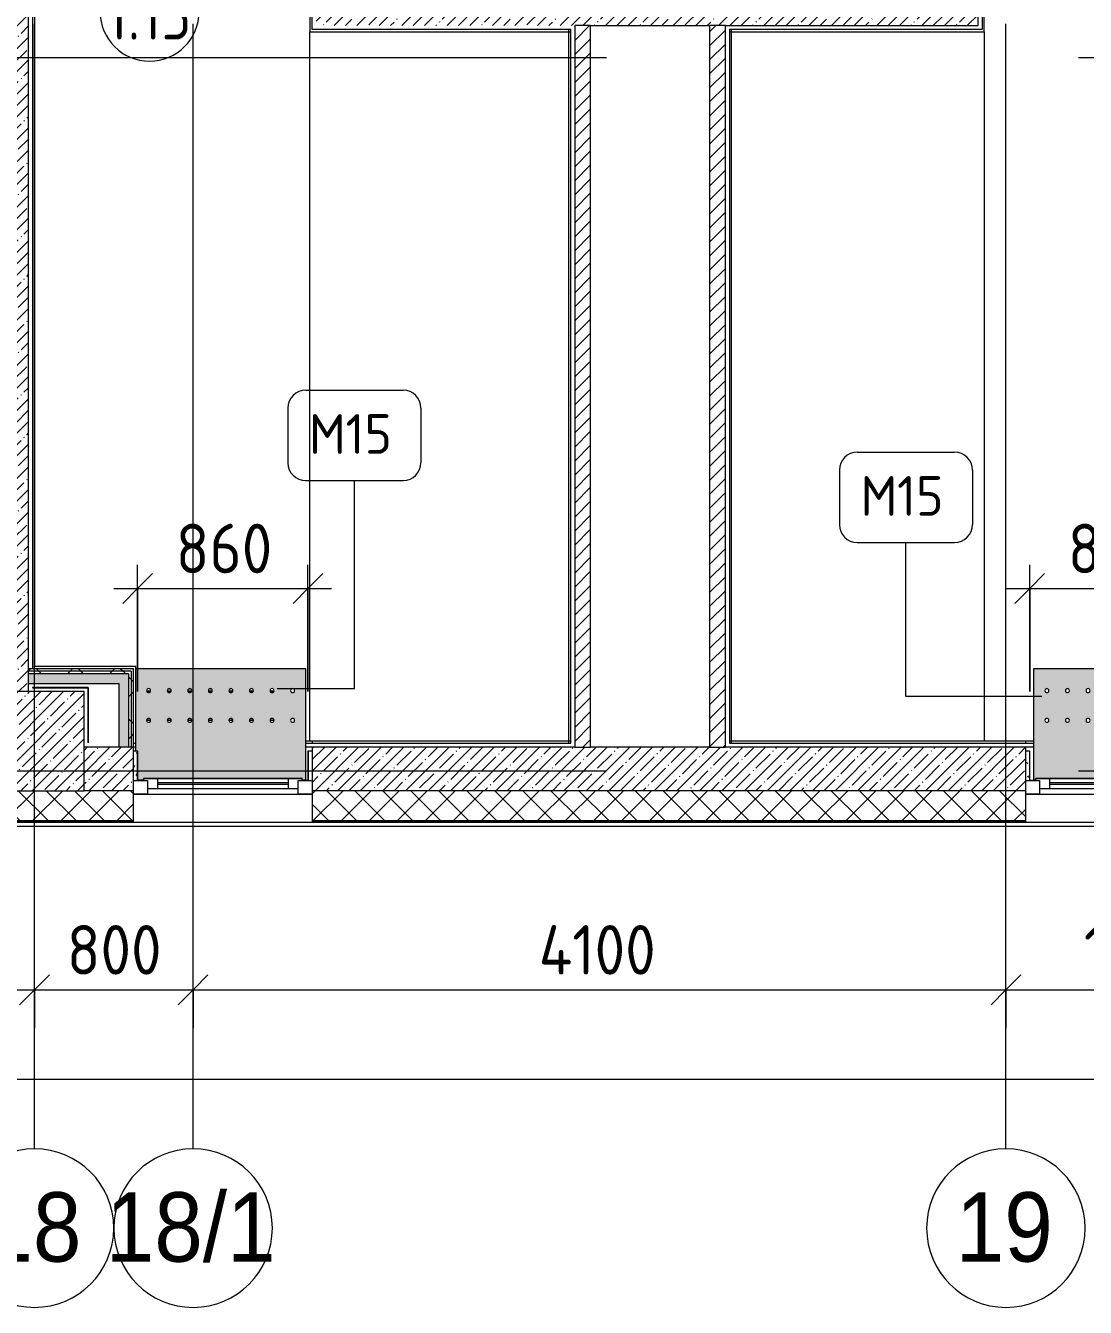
# Model space of a CAD drawing. Header units: millimetres. Extents: x -7229 to 200285, y -8553 to 29000.
# Drawn here: x 161771 to 167117, y -2706 to 3760 of the extents above; entities that cross this region are included whole.
import ezdxf

# ---------------------------------------------------------------- set-up
doc = ezdxf.new("R2010")
doc.units = ezdxf.units.MM
doc.linetypes.add('Осевая', pattern=[15875, 3175, -2381.25, 7937.5, -2381.25])
for name, color, linetype, lineweight in [('A-ANNO-DIMS', 7, 'Continuous', 9), ('A-ANNO-DIMS-100', 7, 'Continuous', 9), ('A-AREA-IDEN', 7, 'Continuous', 9), ('A-GLAZ-2', 7, 'Continuous', 9), ('A-WALL-2', 7, 'Continuous', 9), ('A-WALL-4', 7, 'Continuous', 13), ('I-WALL-7', 7, 'Continuous', 9), ('M-EQPM-2', 7, 'Continuous', 9), ('S-COLS-2', 7, 'Continuous', 9), ('Марки для знаков', 7, 'Continuous', 9), ('Оси', 7, 'Continuous', 9), ('Оси-1', 7, 'Continuous', 20), ('Оси-2', 7, 'Осевая', 9)]:
    doc.layers.add(name, color=color, linetype=linetype, lineweight=lineweight)
for name, color, linetype, lineweight, true_color in [('A-FLOR-3', 7, 'Continuous', 9, 0xaaaaaa), ('I-WALL-1', 7, 'Continuous', 5, 0xe7e7e7), ('I-WALL-4', 7, 'Continuous', 9, 0xe7e7e7), ('I-WALL-9', 9, 'Continuous', 9, 0x808080), ('Знаки-3', 7, 'Continuous', 9, 0x383838), ('Знаки-4', 7, 'Continuous', 9, 0xddaaaa)]:
    doc.layers.add(name, color=color, linetype=linetype, lineweight=lineweight, true_color=true_color)
doc.styles.add('Arial_1', font='arial.ttf', dxfattribs={"width": 0.9, "height": 350})
doc.styles.add('GOST Common', font='GOST_Common.ttf', dxfattribs={"width": 0.9, "height": 250})
doc.styles.add('GOST Common_1', font='GOST_Common.ttf', dxfattribs={"height": 200})
doc.styles.add('ISOCPEUR_1', font='isocpeur.ttf', dxfattribs={"width": 0.9, "height": 250})
doc.dimstyles.new('ISO-2_5_0_9К_БОЛЬШОЙ', dxfattribs={"dimscale": 304.8, "dimtxt": 248.995294, "dimasz": 0.492126, "dimexe": 0.393701, "dimexo": 0.984252, "dimgap": 0, "dimtad": 1, "dimdec": 0, "dimrnd": 10, "dimzin": 0, "dimdsep": 46, "dimtxsty": 'ISOCPEUR_1', "dimblk1": 'OBLIQUE', "dimblk2": 'OBLIQUE', "dimsah": 1, "dimcen": 0.09, "dimdle": 0.393701, "dimazin": 0, "dimtfac": 1, "dimtdec": 4, "dimtix": 1, "dimtmove": 0, "dimatfit": 3, "dimfxl": 1, "dimtvp": 1, "dimtolj": 1, "dimtzin": 0, "dimarcsym": 2})
doc.dimstyles.new('ISO-2_5_0_9К_БОЛЬШОЙ_1', dxfattribs={"dimscale": 304.8, "dimtxt": 248.995294, "dimasz": 0.492126, "dimexe": 0.393701, "dimexo": 0.984252, "dimgap": 0, "dimtad": 1, "dimdec": 0, "dimrnd": 10, "dimzin": 0, "dimdsep": 46, "dimtxsty": 'ISOCPEUR_1', "dimblk1": 'OBLIQUE', "dimblk2": 'OBLIQUE', "dimsah": 1, "dimcen": 0.09, "dimdle": 0.393701, "dimazin": 0, "dimtfac": 1, "dimtdec": 4, "dimtix": 1, "dimtmove": 2, "dimatfit": 3, "dimfxl": 1, "dimtvp": 1, "dimtolj": 1, "dimtzin": 0, "dimarcsym": 2})
pattern_1 = [(45, (96155.96, 0), (-57.02463, 57.02463), []), (45, (96212.986, 0), (-57.02463, 57.02463), [100.806, -20.161, 3.353, -16.808])]
pattern_2 = [(45, (96155.96, 0), (-35.35534, 35.35534), [])]
pattern_3 = [(0, (96155.96, 0), (121.92, 30.48), [10.058, -81.382, 10.058, -81.382, -487.68]), (0, (96155.96, 0), (121.92, 30.48), [-182.88, 10.058, -172.822, 10.058, -81.382, -213.36]), (0, (96155.96, 0), (121.92, 30.48), [-457.2, 10.058, -50.902, 10.058, -142.342]), (120, (96201.68, 15.24), (-87.356454, 90.345817), [10.058, -81.382, 10.058, -81.382, -487.68]), (120, (96201.68, 15.24), (-87.356454, 90.345817), [-182.88, 10.058, -172.822, 10.058, -81.382, -213.36]), (120, (96201.68, 15.24), (-87.356454, 90.345817), [-457.2, 10.058, -50.902, 10.058, -142.342]), (240, (96216.92, 76.2), (-34.563546, -120.825817), [10.058, -81.382, 10.058, -81.382, -487.68]), (240, (96216.92, 76.2), (-34.563546, -120.825817), [-182.88, 10.058, -172.822, 10.058, -81.382, -213.36]), (240, (96216.92, 76.2), (-34.563546, -120.825817), [-457.2, 10.058, -50.902, 10.058, -142.342])]
pattern_4 = [(45, (96155.96, 0), (-106.06602, 106.06602), []), (135, (96155.96, 0), (-106.06602, -106.06602), [])]

# ---------------------------------------------------------------- blocks, each defined once
blk = doc.blocks.new('BSC_Колонна _Прямоугольная - 500х500-V142-План монтажа зашивок 1 этажа  в осях 12-23 лист 1')
at = {"layer": 'S-COLS-2'}
h = blk.add_hatch(dxfattribs=at)
h.set_pattern_fill('FP_128', color=256, style=0, pattern_type=2)
h.set_pattern_definition([(45, (-65660, -150), (-57.02463, 57.02463), []), (45, (-65602.975, -150), (-57.02463, 57.02463), [100.806, -20.161, 3.353, -16.808])])
h.paths.add_polyline_path([(250, -250), (250, 250), (-250, 250), (-250, -250)])
for p, q in [((250, 250), (-250, 250)), ((-250, 250), (-250, -250)), ((250, -250), (250, 250)), ((-250, -250), (250, -250))]:
    blk.add_line(p, q, dxfattribs=at)
blk = doc.blocks.new('120_Окно_СКБ_1Ст - 120_Окно_СКБ_1Ст 900х2500_h_-V159-План монтажа зашивок 1 этажа  в осях 12-23 лист 1')
at = {"layer": 'A-GLAZ-2'}
for p, q in [((-450, -127), (-450, -57)), ((-450, -57), (-380, -57)), ((450, -57), (-450, -57)), ((-380, -57), (-380, -127)), ((380, -127), (380, -57)), ((380, -57), (450, -57)), ((450, -57), (450, -127)), ((-380, -127), (-450, -127)), ((-430, -127), (-400, -127)), ((-380, -127), (-400, -127)), ((-400, -127), (-400, -137)), ((380, -87), (-380, -87)), ((-380, -87), (-380, -127)), ((-330, -137), (-330, -87)), ((-330, -107), (330, -107)), ((330, -117), (-330, -117)), ((330, -137), (330, -87)), ((380, -127), (380, -87)), ((450, -127), (380, -127)), ((400, -127), (380, -127)), ((400, -127), (430, -127)), ((400, -137), (400, -127)), ((-400, -137), (400, -137)), ((400, -137), (-400, -137))]:
    blk.add_line(p, q, dxfattribs=at)
blk = doc.blocks.new('radiator_prado_classic_z_tip_30_po exemplyaru - Classic Z Тип 30-500-V195-План монтажа зашивок 1 этажа  в осях 12-23 лист 1')
at = {"layer": 'M-EQPM-2'}
for p, q in [((7.7, 210), (26.5, 210)), ((17.5, 210), (7.7, 210)), ((17.5, 210), (17.5, 203.3)), ((17.5, 210), (17.5, 203.3)), ((26.5, 210), (17.5, 210)), ((17.5, 210), (21.2, 210)), ((23.1, 210), (17.5, 210)), ((17.5, 210), (26.5, 210)), ((26.5, 210), (18.5, 210)), ((21.2, 210), (23.1, 210)), ((23.1, 210), (26.5, 210)), ((25, 210), (23.1, 210)), ((26.5, 210), (25, 210)), ((111.4, 210), (130.2, 210)), ((130.2, 210), (111.4, 210)), ((122.4, 223), (119.2, 223)), ((119.2, 223), (122.4, 223)), ((215.2, 210), (234, 210)), ((234, 210), (215.2, 210)), ((226.2, 223), (223, 223)), ((223, 223), (226.2, 223)), ((318.9, 210), (337.7, 210)), ((337.7, 210), (318.9, 210)), ((329.9, 223), (326.7, 223)), ((326.7, 223), (329.9, 223)), ((422.7, 210), (441.5, 210)), ((441.5, 210), (422.7, 210)), ((432.5, 223), (430.5, 223)), ((430.5, 223), (432.5, 223)), ((526.4, 210), (545.2, 210)), ((545.2, 210), (526.4, 210)), ((630.2, 210), (649, 210)), ((649, 210), (630.2, 210)), ((27, 64), (7.2, 64)), ((7.2, 64), (27, 64)), ((130.7, 64), (110.9, 64)), ((110.9, 64), (130.7, 64)), ((234.5, 64), (214.7, 64)), ((214.7, 64), (234.5, 64)), ((338.2, 64), (318.4, 64)), ((318.4, 64), (338.2, 64)), ((442, 64), (422.2, 64)), ((422.2, 64), (442, 64)), ((545.7, 64), (525.9, 64)), ((525.9, 64), (545.7, 64)), ((649.5, 64), (629.7, 64)), ((629.7, 64), (649.5, 64))]:
    blk.add_line(p, q, dxfattribs=at)
blk = doc.blocks.new('Зашивка радиатора_ СУ - Зашивка радиатора  М15-33170478-План монтажа зашивок 1 этажа  в осях 12-23 лист 1')
at = {"layer": 'Знаки-4'}
h = blk.add_hatch(color=256, dxfattribs=at)
h.paths.add_polyline_path([(479, 380.1), (449, 380.1), (449, 373.6), (-351, 373.6), (-351, 380.1), (-370, 380.1), (-370, -179.9), (488, -178.8), (488, 195.6), (490, 195.6), (490, 235.6), (479, 235.6), (479, 373.6)])
h.paths.add_polyline_path([(-95.5, 90.4), (-90.5, 89), (-86.8, 85.4), (-85.6, 79.6), (-86.8, 75.4), (-90.5, 71.7), (-95.5, 70.4), (-100.5, 71.7), (-104.2, 75.4), (-105.5, 80.4), (-104.2, 85.4), (-100.5, 89), (-98.1, 90)])
h.paths.add_polyline_path([(319.5, 90.4), (324.5, 89), (328.2, 85.4), (329.4, 79.6), (328.2, 75.4), (324.5, 71.7), (319.5, 70.4), (314.5, 71.7), (310.8, 75.4), (309.5, 80.4), (310.8, 85.4), (314.5, 89), (316.9, 90)])
h.paths.add_polyline_path([(112, 90.4), (117, 89), (120.7, 85.4), (121.9, 79.6), (120.7, 75.4), (117, 71.7), (112, 70.4), (107, 71.7), (103.3, 75.4), (102, 80.4), (103.3, 85.4), (107, 89), (109.4, 90)])
h.paths.add_polyline_path([(8.2, 90.4), (13.2, 89), (16.9, 85.4), (18.1, 79.6), (16.9, 75.4), (13.2, 71.7), (8.2, 70.4), (3.2, 71.7), (-0.4, 75.4), (-1.8, 80.4), (-0.4, 85.4), (3.2, 89), (5.7, 90)])
h.paths.add_polyline_path([(215.7, 90.4), (220.7, 89), (224.4, 85.4), (225.6, 79.6), (224.4, 75.4), (220.7, 71.7), (215.7, 70.4), (210.7, 71.7), (207.1, 75.4), (205.7, 80.4), (207.1, 85.4), (210.7, 89), (213.2, 90)])
h.paths.add_polyline_path([(423.2, 90.4), (428.2, 89), (431.9, 85.4), (433.2, 80.4), (431.9, 75.4), (428.2, 71.7), (423.2, 70.4), (418.2, 71.7), (414.6, 75.4), (413.2, 80.4), (414.6, 85.4), (418.2, 89), (420.7, 90)])
h.paths.add_polyline_path([(-303, 90.4), (-298, 89), (-294.3, 85.4), (-293, 80.4), (-294.3, 75.4), (-298, 71.7), (-303, 70.4), (-308, 71.7), (-311.7, 75.4), (-313, 80.4), (-311.7, 85.4), (-308, 89), (-305.6, 90)])
h.paths.add_polyline_path([(-199.3, 90.4), (-194.3, 89), (-190.6, 85.4), (-189.4, 79.6), (-190.6, 75.4), (-194.3, 71.7), (-199.3, 70.4), (-204.3, 71.7), (-208, 75.5), (-209.3, 80.4), (-207.9, 85.4), (-204.3, 89), (-201.8, 90)])
h.paths.add_polyline_path([(319.5, -59.6), (324.5, -61), (328.2, -64.6), (329.5, -69.6), (328.2, -74.6), (324.5, -78.3), (319.5, -79.6), (314.5, -78.3), (310.8, -74.6), (309.5, -69.6), (310.8, -64.6), (314.5, -61), (316.9, -60)])
h.paths.add_polyline_path([(215.7, -59.6), (220.7, -61), (224.4, -64.6), (225.8, -69.6), (224.4, -74.6), (220.7, -78.3), (215.7, -79.6), (210.7, -78.3), (207.1, -74.6), (205.7, -69.6), (207.1, -64.6), (210.7, -61), (214.6, -59.8)])
h.paths.add_polyline_path([(-95.5, -59.6), (-90.5, -61), (-86.8, -64.6), (-85.5, -69.6), (-86.8, -74.6), (-90.5, -78.3), (-95.5, -79.6), (-100.5, -78.3), (-104.2, -74.6), (-105.5, -69.6), (-104.2, -64.6), (-100.5, -61), (-98.1, -60)])
h.paths.add_polyline_path([(8.2, -59.6), (13.2, -61), (16.9, -64.6), (18.2, -69.6), (16.9, -74.6), (13.2, -78.3), (7.7, -79.6), (3.2, -78.3), (-0.4, -74.6), (-1.8, -69.6), (-0.4, -64.6), (3.2, -61), (5.7, -60)])
h.paths.add_polyline_path([(112, -59.6), (117, -61), (120.7, -64.6), (122, -69.6), (120.7, -74.6), (117, -78.3), (112, -79.6), (107, -78.3), (103.3, -74.6), (102, -69.6), (103.3, -64.6), (107, -61), (109.4, -60)])
h.paths.add_polyline_path([(-303, -59.6), (-298, -61), (-294.3, -64.6), (-293, -69.6), (-294.3, -74.6), (-298, -78.3), (-303, -79.6), (-308, -78.3), (-311.7, -74.6), (-313, -69.6), (-311.7, -64.6), (-308, -61), (-305.6, -60)])
h.paths.add_polyline_path([(423.2, -59.6), (428.2, -61), (431.9, -64.6), (433.2, -69.6), (431.9, -74.6), (428.2, -78.3), (423.2, -79.6), (418.2, -78.3), (414.6, -74.6), (413.4, -68.7), (414.6, -64.6), (418.2, -61), (420.7, -60)])
h.paths.add_polyline_path([(-199.3, -59.6), (-194.3, -61), (-190.6, -64.6), (-189.3, -69.6), (-190.6, -74.6), (-194.3, -78.3), (-199.3, -79.6), (-204.3, -78.3), (-207.9, -74.6), (-209.3, -69.6), (-207.9, -64.6), (-204.3, -61), (-201.8, -60)])
at = {"layer": 'Знаки-3'}
for p, q in [((-351, 380.1), (-370, 380.1)), ((-370, 380.1), (-370, -179.9)), ((479, 380.1), (449, 380.1)), ((490, 195.6), (490, 235.6)), ((-370, -179.9), (488, -179.9))]:
    blk.add_line(p, q, dxfattribs=at)
for centre, start, end in [((-303, 80.4), 0, 180), ((-303, 80.4), 180, 0), ((-199.3, 80.4), 0, 180), ((-199.3, 80.4), 180, 0), ((-95.5, 80.4), 0, 180), ((-95.5, 80.4), 180, 360), ((8.2, 80.4), 0, 180), ((8.2, 80.4), 180, 0), ((112, 80.4), 0, 180), ((112, 80.4), 180, 0), ((215.7, 80.4), 0, 180), ((215.7, 80.4), 180, 0), ((319.5, 80.4), 0, 180), ((319.5, 80.4), 180, 0), ((423.2, 80.4), 0, 180), ((423.2, 80.4), 180, 0), ((-303, -69.6), 0, 180), ((-199.3, -69.6), 0, 180), ((-95.5, -69.6), 0, 180), ((8.2, -69.6), 0, 180), ((112, -69.6), 0, 180), ((215.7, -69.6), 0, 180), ((319.5, -69.6), 0, 180), ((423.2, -69.6), 0, 180), ((-303, -69.6), 180, 0), ((-199.3, -69.6), 180, 0), ((-95.5, -69.6), 180, 0), ((8.2, -69.6), 180, 0), ((112, -69.6), 180, 0), ((215.7, -69.6), 180, 0), ((319.5, -69.6), 180, 0), ((423.2, -69.6), 180, 0)]:
    blk.add_arc(centre, 10, start, end, dxfattribs=at)
blk = doc.blocks.new('Зашивка радиатора_ СУ - Зашивка радиатора  М15-V222-План монтажа зашивок 1 этажа  в осях 12-23 лист 1')
at = {"layer": 'Знаки-4'}
h = blk.add_hatch(color=256, dxfattribs=at)
h.paths.add_polyline_path([(490, 380.1), (480, 380.1), (479.2, 373.6), (-320, 373.6), (-320, 380.1), (-350, 380.1), (-350, 235.6), (-370, 235.6), (-370, 184.6), (-359, 184.6), (-359, -179.9), (490, -179.9), (490, 215.6)])
h.paths.add_polyline_path([(319.5, 90.4), (324.5, 89), (328.2, 85.4), (329.5, 80.4), (328.2, 75.4), (324.5, 71.7), (319.5, 70.4), (314.5, 71.7), (310.8, 75.4), (309.5, 80.4), (310.8, 85.4), (314.5, 89), (316.9, 90)])
h.paths.add_polyline_path([(-95.5, 90.4), (-90.5, 89), (-86.8, 85.4), (-85.5, 80.4), (-86.8, 75.4), (-90.5, 71.7), (-95.5, 70.4), (-100.5, 71.7), (-104.2, 75.4), (-105.5, 80.4), (-104.2, 85.4), (-100.5, 89), (-98.1, 90)])
h.paths.add_polyline_path([(112, 90.4), (117.3, 88.8), (120.7, 85.4), (122, 80.4), (120.7, 75.4), (117, 71.7), (112, 70.4), (107, 71.7), (103.3, 75.4), (102, 80.4), (103.3, 85.4), (107, 89), (109.4, 90)])
h.paths.add_polyline_path([(423.2, 90.4), (428.2, 89), (431.9, 85.4), (433.2, 80.4), (431.9, 75.4), (428.2, 71.7), (423.2, 70.4), (418.2, 71.7), (414.6, 75.4), (413.2, 80.4), (415, 85.8), (418.2, 89), (420.7, 90)])
h.paths.add_polyline_path([(-303, 90.4), (-298, 89), (-294.3, 85.4), (-293, 80.4), (-294.3, 75.4), (-298, 71.7), (-303, 70.4), (-308, 71.7), (-311.7, 75.4), (-313, 80.4), (-311.7, 85.4), (-308, 89), (-305.6, 90)])
h.paths.add_polyline_path([(8.2, 90.4), (13.2, 89), (16.9, 85.4), (18.2, 80.4), (16.9, 75.4), (13.2, 71.7), (8.2, 70.4), (3.2, 71.7), (-0.4, 75.4), (-1.8, 80.4), (-0.4, 85.4), (3.2, 89), (5.7, 90)])
h.paths.add_polyline_path([(-199.3, 90.4), (-194.3, 89), (-190.6, 85.4), (-189.3, 80.4), (-190.6, 75.4), (-194.3, 71.7), (-199.3, 70.4), (-204.3, 71.7), (-208, 75.5), (-209.3, 80.4), (-207.9, 85.4), (-204.3, 89), (-201.8, 90)])
h.paths.add_polyline_path([(215.7, 90.4), (220.7, 89), (224.4, 85.4), (225.7, 80.4), (224.4, 75.4), (220.7, 71.7), (215.7, 70.4), (210.7, 71.7), (207.1, 75.4), (205.7, 80.4), (207.1, 85.4), (210.7, 89), (213.2, 90)])
h.paths.add_polyline_path([(319.5, -59.6), (324.5, -61), (328.2, -64.6), (329.5, -69.6), (328.2, -74.6), (324.5, -78.3), (319.5, -79.6), (314.5, -78.3), (310.8, -74.6), (309.5, -69.6), (310.8, -64.6), (314.5, -61), (316.9, -60)])
h.paths.add_polyline_path([(-303, -59.6), (-298, -61), (-294.3, -64.6), (-293, -69.6), (-294.3, -74.6), (-298, -78.3), (-303, -79.6), (-308, -78.3), (-311.7, -74.6), (-313, -69.6), (-311.7, -64.6), (-308, -61), (-305.6, -60)])
h.paths.add_polyline_path([(423.2, -59.6), (428.2, -61), (431.9, -64.6), (433.2, -69.6), (431.9, -74.6), (428.2, -78.3), (423.2, -79.6), (417.9, -78.1), (414.6, -74.6), (413.4, -68.7), (414.6, -64.6), (418.2, -61), (420.7, -60)])
h.paths.add_polyline_path([(215.7, -59.6), (220.7, -61), (224.4, -64.6), (225.7, -69.6), (224.4, -74.6), (220.7, -78.3), (215.7, -79.6), (210.4, -78.1), (207.1, -74.6), (205.7, -69.6), (207.1, -64.6), (210.7, -61), (213.2, -60)])
h.paths.add_polyline_path([(8.2, -59.6), (13.2, -61), (16.9, -64.6), (18.2, -69.6), (16.9, -74.6), (13.2, -78.3), (8.2, -79.6), (3.2, -78.3), (-0.4, -74.6), (-1.8, -69.6), (-0.4, -64.6), (3.2, -61), (5.7, -60)])
h.paths.add_polyline_path([(-199.3, -59.6), (-194.3, -61), (-190.6, -64.6), (-189.3, -69.6), (-190.6, -74.6), (-194.3, -78.3), (-199.3, -79.6), (-204.3, -78.3), (-207.9, -74.6), (-209.3, -69.6), (-207.9, -64.6), (-204.3, -61), (-201.8, -60)])
h.paths.add_polyline_path([(-95.5, -59.6), (-90.5, -61), (-86.8, -64.6), (-85.5, -69.6), (-86.8, -74.6), (-90.5, -78.3), (-95.5, -79.6), (-100.5, -78.3), (-104.2, -74.6), (-105.5, -69.6), (-104.2, -64.6), (-100.5, -61), (-98.1, -60)])
h.paths.add_polyline_path([(112, -59.6), (117, -61), (120.7, -64.6), (122, -69.6), (120.7, -74.6), (117, -78.3), (112, -79.6), (106.7, -78.1), (103.3, -74.6), (102, -69.6), (103.3, -64.6), (107, -61), (109.4, -60)])
at = {"layer": 'Знаки-3'}
for p, q in [((-320, 380.1), (-350, 380.1)), ((490, 380.1), (480, 380.1)), ((490, -179.9), (490, 380.1)), ((-359, -179.9), (490, -179.9))]:
    blk.add_line(p, q, dxfattribs=at)
for centre, start, end in [((-303, 80.4), 0, 180), ((-303, 80.4), 180, 0), ((-199.3, 80.4), 0, 180), ((-199.3, 80.4), 180, 0), ((-95.5, 80.4), 0, 180), ((-95.5, 80.4), 180, 360), ((8.2, 80.4), 0, 180), ((8.2, 80.4), 180, 0), ((112, 80.4), 0, 180), ((112, 80.4), 180, 0), ((215.7, 80.4), 0, 180), ((215.7, 80.4), 180, 0), ((319.5, 80.4), 0, 180), ((319.5, 80.4), 180, 0), ((423.2, 80.4), 0, 180), ((423.2, 80.4), 180, 0), ((-303, -69.6), 0, 180), ((-199.3, -69.6), 0, 180), ((-95.5, -69.6), 0, 180), ((8.2, -69.6), 0, 180), ((112, -69.6), 0, 180), ((215.7, -69.6), 0, 180), ((319.5, -69.6), 0, 180), ((423.2, -69.6), 0, 180), ((-303, -69.6), 180, 0), ((-199.3, -69.6), 180, 0), ((-95.5, -69.6), 180, 0), ((8.2, -69.6), 180, 0), ((112, -69.6), 180, 0), ((215.7, -69.6), 180, 0), ((319.5, -69.6), 180, 0), ((423.2, -69.6), 180, 0)]:
    blk.add_arc(centre, 10, start, end, dxfattribs=at)
blk = doc.blocks.new('Ось сетки - D8-29747960-План монтажа зашивок 1 этажа  в осях 12-23 лист 1')
at = {"layer": 'Оси-1'}
for start, end in [(360, 180), (180, 360)]:
    blk.add_arc((0, 0), 4, start, end, dxfattribs=at)
blk = doc.blocks.new('DIMBLOCK11-План монтажа зашивок 1 этажа  в осях 12-23 лист 1')
at = {"layer": 'A-ANNO-DIMS-100'}
for p, q in [((157316, -1298.1), (157316, -984.2)), ((161816, -1298.1), (161816, -984.2)), ((157316, -1104.2), (161816, -1104.2)), ((157316, -1104.2), (157316, -1298.1)), ((161816, -1104.2), (161816, -1298.1))]:
    blk.add_line(p, q, dxfattribs=at)
at = {"layer": 'A-ANNO-DIMS-100', "lineweight": 20}
for p, q in [((157316, -1104.2), (157391, -1029.2)), ((161816, -1104.2), (161891, -1029.2)), ((157316, -1104.2), (157241, -1179.2)), ((161816, -1104.2), (161741, -1179.2))]:
    blk.add_line(p, q, dxfattribs=at)
at = {"layer": 'A-ANNO-DIMS-100', "color": 0, "insert": (159238, -777.5), "char_height": 250, "width": 787.208, "attachment_point": 1, "line_spacing_factor": 1.149209, "style": 'ISOCPEUR_1'}
blk.add_mtext('4500', dxfattribs=at)
blk = doc.blocks.new('_Oblique')
at = {"color": 0, "linetype": 'ByBlock', "lineweight": -2}
blk.add_line((-0.5, -0.5), (0.5, 0.5), dxfattribs=at)
blk = doc.blocks.new('DIMBLOCK12-План монтажа зашивок 1 этажа  в осях 12-23 лист 1')
at = {"layer": 'A-ANNO-DIMS-100'}
for p, q in [((161816, -1298.1), (161816, -984.2)), ((162616, -1298.1), (162616, -984.2)), ((161816, -1104.2), (162616, -1104.2)), ((161816, -1104.2), (161816, -1298.1)), ((162616, -1104.2), (162616, -1298.1))]:
    blk.add_line(p, q, dxfattribs=at)
at = {"layer": 'A-ANNO-DIMS-100', "lineweight": 20}
for p, q in [((161816, -1104.2), (161891, -1029.2)), ((162616, -1104.2), (162691, -1029.2)), ((161816, -1104.2), (161741, -1179.2)), ((162616, -1104.2), (162541, -1179.2))]:
    blk.add_line(p, q, dxfattribs=at)
at = {"layer": 'A-ANNO-DIMS-100', "color": 0, "insert": (161978.9, -777.5), "char_height": 250, "width": 568.858, "attachment_point": 1, "line_spacing_factor": 1.149209, "style": 'ISOCPEUR_1'}
blk.add_mtext('800', dxfattribs=at)
blk = doc.blocks.new('DIMBLOCK13-План монтажа зашивок 1 этажа  в осях 12-23 лист 1')
at = {"layer": 'A-ANNO-DIMS-100'}
for p, q in [((162616, -1298.1), (162616, -984.2)), ((166716, -1298.1), (166716, -984.2)), ((162616, -1104.2), (166716, -1104.2)), ((162616, -1104.2), (162616, -1298.1)), ((166716, -1104.2), (166716, -1298.1))]:
    blk.add_line(p, q, dxfattribs=at)
at = {"layer": 'A-ANNO-DIMS-100', "lineweight": 20}
for p, q in [((162616, -1104.2), (162691, -1029.2)), ((166716, -1104.2), (166791, -1029.2)), ((162616, -1104.2), (162541, -1179.2)), ((166716, -1104.2), (166641, -1179.2))]:
    blk.add_line(p, q, dxfattribs=at)
at = {"layer": 'A-ANNO-DIMS-100', "color": 0, "insert": (164359.5, -777.5), "char_height": 250, "width": 735.494, "attachment_point": 1, "line_spacing_factor": 1.149209, "style": 'ISOCPEUR_1'}
blk.add_mtext('4100', dxfattribs=at)
blk = doc.blocks.new('DIMBLOCK14-План монтажа зашивок 1 этажа  в осях 12-23 лист 1')
at = {"layer": 'A-ANNO-DIMS-100'}
for p, q in [((166716, -1298.1), (166716, -984.2)), ((168116, -1298.1), (168116, -984.2)), ((166716, -1104.2), (168116, -1104.2)), ((166716, -1104.2), (166716, -1298.1)), ((168116, -1104.2), (168116, -1298.1))]:
    blk.add_line(p, q, dxfattribs=at)
at = {"layer": 'A-ANNO-DIMS-100', "lineweight": 20}
for p, q in [((166716, -1104.2), (166791, -1029.2)), ((168116, -1104.2), (168191, -1029.2)), ((166716, -1104.2), (166641, -1179.2)), ((168116, -1104.2), (168041, -1179.2))]:
    blk.add_line(p, q, dxfattribs=at)
at = {"layer": 'A-ANNO-DIMS-100', "color": 0, "insert": (167109.5, -777.5), "char_height": 250, "width": 735.494, "attachment_point": 1, "line_spacing_factor": 1.149209, "style": 'ISOCPEUR_1'}
blk.add_mtext('1400', dxfattribs=at)
blk = doc.blocks.new('Марка_Помещения - Номер-25198446-План монтажа зашивок 1 этажа  в осях 12-23 лист 1')
at = {"layer": 'A-AREA-IDEN'}
for start, end in [(360, 180), (180, 360)]:
    blk.add_arc((0, 0), 2.5, start, end, dxfattribs=at)
blk = doc.blocks.new('DIMBLOCK32-План монтажа зашивок 1 этажа  в осях 12-23 лист 1')
at = {"layer": 'A-ANNO-DIMS-100'}
for p, q in [((134916, -1748.6), (134916, -1434.7)), ((180716, -1748.6), (180716, -1434.7)), ((134796, -1554.7), (180836, -1554.7)), ((134916, -1554.7), (134916, -1748.6)), ((180716, -1554.7), (180716, -1748.6))]:
    blk.add_line(p, q, dxfattribs=at)
at = {"layer": 'A-ANNO-DIMS-100', "lineweight": 20}
for p, q in [((134916, -1554.7), (134991, -1479.7)), ((180716, -1554.7), (180791, -1479.7)), ((134916, -1554.7), (134841, -1629.7)), ((180716, -1554.7), (180641, -1629.7))]:
    blk.add_line(p, q, dxfattribs=at)
at = {"layer": 'A-ANNO-DIMS-100', "color": 0, "insert": (159225.5, -1228.1), "char_height": 250, "width": 976.828, "attachment_point": 1, "line_spacing_factor": 1.149209, "style": 'ISOCPEUR_1'}
blk.add_mtext('45800', dxfattribs=at)
blk = doc.blocks.new('DIMBLOCK62-План монтажа зашивок 1 этажа  в осях 12-23 лист 1')
at = {"layer": 'A-ANNO-DIMS-100'}
for p, q in [((162336, 400), (162336, 1040.5)), ((163195, 400), (163195, 1040.5)), ((162216, 920.5), (163315, 920.5)), ((162336, 920.5), (162336, 400)), ((163195, 920.5), (163195, 400))]:
    blk.add_line(p, q, dxfattribs=at)
at = {"layer": 'A-ANNO-DIMS-100', "lineweight": 20}
for p, q in [((162336, 920.5), (162411, 995.5)), ((163195, 920.5), (163270, 995.5)), ((162336, 920.5), (162261, 845.5)), ((163195, 920.5), (163120, 845.5))]:
    blk.add_line(p, q, dxfattribs=at)
at = {"layer": 'A-ANNO-DIMS-100', "color": 0, "insert": (162528.4, 1247.1), "char_height": 250, "width": 568.858, "attachment_point": 1, "line_spacing_factor": 1.149209, "style": 'ISOCPEUR_1'}
blk.add_mtext('860', dxfattribs=at)
blk = doc.blocks.new('Марка_Знаки - В прямоуг_Наименование краткое-30718135-План монтажа зашивок 1 этажа  в осях 12-23 лист 1')
at = {"layer": 'Марки для знаков'}
for p, q in [((-2.455, 2.278), (2.455, 2.278)), ((-3.355, 1.378), (-3.355, -1.384)), ((3.355, 1.378), (3.355, -1.378)), ((-2.461, -2.278), (2.455, -2.278))]:
    blk.add_line(p, q, dxfattribs=at)
for centre, radius, start, end in [((-2.455, 1.378), 0.9, 90, 180), ((2.455, 1.378), 0.9, 0, 90), ((-2.461, -1.384), 0.893, 180, 270), ((2.455, -1.378), 0.9, 270, 0)]:
    blk.add_arc(centre, radius, start, end, dxfattribs=at)
blk = doc.blocks.new('DIMBLOCK63-План монтажа зашивок 1 этажа  в осях 12-23 лист 1')
at = {"layer": 'A-ANNO-DIMS-100'}
for p, q in [((166836, 400), (166836, 1040.5)), ((167695, 400), (167695, 1040.5)), ((166716, 920.5), (167815, 920.5)), ((166836, 920.5), (166836, 400)), ((167695, 920.5), (167695, 400))]:
    blk.add_line(p, q, dxfattribs=at)
at = {"layer": 'A-ANNO-DIMS-100', "lineweight": 20}
for p, q in [((166836, 920.5), (166911, 995.5)), ((167695, 920.5), (167770, 995.5)), ((166836, 920.5), (166761, 845.5)), ((167695, 920.5), (167620, 845.5))]:
    blk.add_line(p, q, dxfattribs=at)
at = {"layer": 'A-ANNO-DIMS-100', "color": 0, "insert": (167028.4, 1247.1), "char_height": 250, "width": 568.858, "attachment_point": 1, "line_spacing_factor": 1.149209, "style": 'ISOCPEUR_1'}
blk.add_mtext('860', dxfattribs=at)

msp = doc.modelspace()

# ---------------------------------------------------------------- hatches: boundary and pattern name
at = {"layer": 'A-WALL-2'}
h = msp.add_hatch(dxfattribs=at)
h.set_pattern_fill('FP_133', color=256, style=0, pattern_type=2)
h.set_pattern_definition([(45, (96155.96, 0), (-70.71068, 70.71068), []), (135, (96155.96, 0), (-70.71068, -70.71068), [])])
h.paths.add_polyline_path([(171636, -250), (171856, -250), (171856, -100), (170136, -100), (170136, -250), (171575.4, -250)])
h.paths.add_polyline_path([(163216, -250), (166816, -250), (166816, -100), (163216, -100), (163216, -113)])
h.paths.add_polyline_path([(167716, -250), (168436, -250), (168436, -100), (167716, -100), (167716, -118)])
h.paths.add_polyline_path([(161316, -250), (162316, -250), (162316, -100), (161316, -100), (161316, -118)])
h.paths.add_polyline_path([(159866, -250), (160416, -250), (160416, -100), (159866, -100), (159866, -121.3)])
h.paths.add_polyline_path([(157428.1, -250), (157766, -250), (157766, -100), (157066, -100), (157066, -250)])
h.paths.add_polyline_path([(156166, -250), (156166, -100), (155416, -100), (155416, -250), (155614.4, -250)])
h.paths.add_polyline_path([(153316, -250), (153316, -100), (152566, -100), (152566, -250), (153075.1, -250)])
h.paths.add_polyline_path([(148359.4, -250), (149466, -250), (149466, -100), (148027.5, -100), (148027.5, -250)])
h.paths.add_polyline_path([(145927.5, -250), (145927.5, -100), (145216, -100), (145216, -250), (145820.1, -250)])
h.paths.add_polyline_path([(144316, -250), (144316, -100), (143566, -100), (143566, -250), (144006.4, -250)])
h.paths.add_polyline_path([(140466, -250), (140466, -100), (138893.5, -100), (138893.5, -250), (140378.9, -250)])
h.paths.add_polyline_path([(136793.5, -250), (136793.5, -100), (136096, -100), (136096, -250), (136751.4, -250)])
h.paths.add_polyline_path([(135196, -250), (135196, -100), (134898.6, -100), (134898.6, -250), (134937.7, -250)])
at = {"layer": 'I-WALL-1'}
msp.add_hatch(color=256, dxfattribs=at).paths.add_polyline_path([(162291, 120), (162291, 440.5), (162241, 440.5), (162241, 120)])
at = {"layer": 'I-WALL-4'}
msp.add_hatch(color=256, dxfattribs=at).paths.add_polyline_path([(161786, 440.5), (162291, 440.5), (162291, 490.5), (161786, 490.5)])
at = {"layer": 'I-WALL-7'}
h = msp.add_hatch(dxfattribs=at)
h.set_pattern_fill('FP_117', color=256, style=0, pattern_type=2)
h.set_pattern_definition(pattern_1)
h.paths.add_polyline_path([(161786, 400), (161786, 7400), (161566, 7400), (161566, 400)])
h = msp.add_hatch(dxfattribs=at)
h.set_pattern_fill('FP_117', color=256, style=0, pattern_type=2)
h.set_pattern_definition(pattern_1)
h.paths.add_polyline_path([(166576, 3760), (166576, 3980), (163236, 3980), (163236, 3760), (166496.9, 3760)])
h = msp.add_hatch(dxfattribs=at)
h.set_pattern_fill('FP_154', color=256, style=0, pattern_type=2)
h.set_pattern_definition(pattern_2)
h.paths.add_polyline_path([(164621, 120), (164621, 3760), (164541, 3760), (164541, 120)])
h = msp.add_hatch(dxfattribs=at)
h.set_pattern_fill('FP_154', color=256, style=0, pattern_type=2)
h.set_pattern_definition(pattern_2)
h.paths.add_polyline_path([(165221, 120), (165301, 120), (165301, 3760), (165221, 3760), (165221, 131.6)])
h = msp.add_hatch(dxfattribs=at)
h.set_pattern_fill('FP_179', color=256, style=0, pattern_type=2)
h.set_pattern_definition(pattern_4)
h.paths.add_polyline_path([(162316, 503), (162316, 515.5), (161786, 515.5), (161786, 503), (162303.5, 503)])
h = msp.add_hatch(dxfattribs=at)
h.set_pattern_fill('FP_179', color=256, style=0, pattern_type=2)
h.set_pattern_definition(pattern_4)
h.paths.add_polyline_path([(161786, 490.5), (162303.5, 490.5), (162303.5, 503), (161786, 503)])
h = msp.add_hatch(dxfattribs=at)
h.set_pattern_fill('FP_179', color=256, style=0, pattern_type=2)
h.set_pattern_definition(pattern_4)
h.paths.add_polyline_path([(162303.5, 120), (162303.5, 490.5), (162291, 490.5), (162291, 120)])
h = msp.add_hatch(dxfattribs=at)
h.set_pattern_fill('FP_179', color=256, style=0, pattern_type=2)
h.set_pattern_definition(pattern_4)
h.paths.add_polyline_path([(162316, 120), (162316, 503), (162303.5, 503), (162303.5, 120)])
h = msp.add_hatch(dxfattribs=at)
h.set_pattern_fill('FP_117', color=256, style=0, pattern_type=2)
h.set_pattern_definition(pattern_1)
h.paths.add_polyline_path([(168016, -100), (168016, 120), (167716, 120), (167716, -100), (167947.9, -100)])
h.paths.add_polyline_path([(162143.9, -100), (162316, -100), (162316, 120), (162066, 120), (162066, -100)])
h.paths.add_polyline_path([(163216, -100), (166816, -100), (166816, 120), (163216, 120), (163216, -62.2)])
at = {"layer": 'I-WALL-9'}
h = msp.add_hatch(dxfattribs=at)
h.set_pattern_fill('FP_178', color=256, style=0, pattern_type=2)
h.set_pattern_definition(pattern_3)
h.paths.add_polyline_path([(162336, -48), (162336, 100), (162316, 100), (162316, -48), (162325, -48)])
h = msp.add_hatch(dxfattribs=at)
h.set_pattern_fill('FP_178', color=256, style=0, pattern_type=2)
h.set_pattern_definition(pattern_3)
h.paths.add_polyline_path([(163216, -48), (163216, 100), (163196, 100), (163196, -48)])
h = msp.add_hatch(dxfattribs=at)
h.set_pattern_fill('FP_178', color=256, style=0, pattern_type=2)
h.set_pattern_definition(pattern_3)
h.paths.add_polyline_path([(166836, -48), (166836, 100), (166816, 100), (166816, -48)])

# ---------------------------------------------------------------- linework, layer by layer
at = {"layer": 'A-FLOR-3'}
for p, q in [((163205, 151), (163205, 3729)), ((166607, 3729), (166607, 151))]:
    msp.add_line(p, q, dxfattribs=at)
at = {"layer": 'A-WALL-2'}
for p, q in [((162316, -258), (162316, -100)), ((163216, -100), (163216, -258)), ((166816, -258), (166816, -100)), ((160416, -258), (168436, -258)), ((168436, -280), (134898.6, -280))]:
    msp.add_line(p, q, dxfattribs=at)
at = {"layer": 'A-WALL-4'}
for p, q in [((164621, 3760), (164541, 3760)), ((165301, 3760), (165221, 3760)), ((162303.5, 503), (161786, 503)), ((162291, 490.5), (161786, 490.5)), ((162291, 490.5), (162291, 120)), ((162303.5, 503), (162303.5, 120)), ((164541, 120), (164621, 120)), ((165221, 120), (165301, 120)), ((162316, -100), (162066, -100)), ((166816, -100), (163216, -100)), ((161316, -250), (162316, -250)), ((161316, -253), (162316, -253)), ((163216, -250), (166816, -250)), ((163216, -253), (166816, -253))]:
    msp.add_line(p, q, dxfattribs=at)
at = {"layer": 'I-WALL-7'}
for p, q in [((163205, 7649), (163205, 3729)), ((163216, 3740), (163216, 7660)), ((166576, 3760), (166576, 7680)), ((166596, 7660), (166596, 3740)), ((166607, 3729), (166607, 7660)), ((161786, 400), (161786, 7400)), ((161817, 526.5), (161817, 7380)), ((161806, 7369), (161806, 515.5)), ((164541, 3760), (164541, 120)), ((164621, 3760), (165221, 3760)), ((164621, 120), (164621, 3760)), ((165221, 3760), (165221, 120)), ((165301, 3760), (166576, 3760)), ((165301, 120), (165301, 3760)), ((163205, 3729), (164521, 3729)), ((164521, 3740), (163216, 3740)), ((164510, 3740), (164510, 140)), ((164521, 140), (164521, 3740)), ((166596, 3740), (165321, 3740)), ((165321, 3740), (165321, 140)), ((165321, 3729), (166607, 3729)), ((165332, 140), (165332, 3740)), ((162327, 526.5), (161817, 526.5)), ((162327, 140), (162327, 526.5)), ((162316, 515.5), (161786, 515.5)), ((162316, -100), (162316, 515.5)), ((161786, 440.5), (162241, 440.5)), ((162087, 421), (161806, 421)), ((161806, 421), (161806, 420)), ((161806, 420), (162086, 420)), ((162086, 420), (162086, 141)), ((162087, 141), (162087, 421)), ((162241, 440.5), (162241, 120)), ((162086, 141), (162087, 141)), ((162316, 140), (162327, 140)), ((164521, 151), (163185, 151)), ((163185, 140), (164521, 140)), ((163216, 151), (163216, 140)), ((166856, 151), (165321, 151)), ((165321, 140), (166856, 140)), ((166816, 140), (166816, 151)), ((166856, 150), (166816, 150)), ((162325, 120), (162066, 120)), ((162337, 100), (162316, 100)), ((162336, -48), (162336, 100)), ((162337, -48), (162337, 100)), ((164541, 120), (163185, 120)), ((163216, 100), (163195, 100)), ((163195, 100), (163195, -48)), ((163196, 100), (163196, -48)), ((163216, 120), (163216, -100)), ((165221, 120), (164621, 120)), ((166856, 120), (165301, 120)), ((166816, -100), (166816, 120)), ((166837, 100), (166816, 100)), ((166836, -48), (166836, 100)), ((166837, -48), (166837, 100)), ((162316, -48), (162337, -48)), ((163195, -48), (163216, -48)), ((166816, -48), (166837, -48))]:
    msp.add_line(p, q, dxfattribs=at)
at = {"layer": 'Марки для знаков'}
for p, q in [((163429.7, 416.1), (163429.7, 1465.2)), ((166211.8, 376.1), (166211.8, 1152.7)), ((163039.7, 416.1), (163429.7, 416.1)), ((166896.7, 376.1), (166211.8, 376.1))]:
    msp.add_line(p, q, dxfattribs=at)
at = {"layer": 'Оси'}
for p, q in [((161816, -1906.3), (161816, 593.7)), ((162616, -1906.3), (162616, 593.7)), ((166716, -1906.3), (166716, 593.7))]:
    msp.add_line(p, q, dxfattribs=at)
at = {"layer": 'Оси-2'}
for p, q in [((161816, 593.7), (161816, 24898.1)), ((162616, 593.7), (162616, 24898.1)), ((166716, 593.7), (166716, 24898.1)), ((135332.1, 3600), (178356, 3600)), ((135332.1, 0), (178356, 0))]:
    msp.add_line(p, q, dxfattribs=at)

# ---------------------------------------------------------------- block references
at = {"layer": 'A-AREA-IDEN', "xscale": 99.99999999999993, "yscale": 99.99999999999993, "zscale": 99.99999999999993}
msp.add_blockref('Марка_Помещения - Номер-25198446-План монтажа зашивок 1 этажа  в осях 12-23 лист 1', (162396.7, 3830.9), dxfattribs=at)
at = {"layer": 'A-GLAZ-2', "rotation": 180}
for p in [(162766, -175), (167266, -175)]:
    msp.add_blockref('120_Окно_СКБ_1Ст - 120_Окно_СКБ_1Ст 900х2500_h_-V159-План монтажа зашивок 1 этажа  в осях 12-23 лист 1', p, dxfattribs=at)
at = {"layer": 'M-EQPM-2'}
msp.add_blockref('radiator_prado_classic_z_tip_30_po exemplyaru - Classic Z Тип 30-500-V195-План монтажа зашивок 1 этажа  в осях 12-23 лист 1', (162374.6, 192), dxfattribs=at)
at = {"layer": 'S-COLS-2'}
msp.add_blockref('BSC_Колонна _Прямоугольная - 500х500-V142-План монтажа зашивок 1 этажа  в осях 12-23 лист 1', (161816, 150), dxfattribs=at)
at = {"layer": 'Знаки-3', "rotation": 180}
for name, p in [('Зашивка радиатора_ СУ - Зашивка радиатора  М15-33170478-План монтажа зашивок 1 этажа  в осях 12-23 лист 1', (162815, 335.6)), ('Зашивка радиатора_ СУ - Зашивка радиатора  М15-V222-План монтажа зашивок 1 этажа  в осях 12-23 лист 1', (167346, 335.6))]:
    msp.add_blockref(name, p, dxfattribs=at)
at = {"layer": 'Марки для знаков', "xscale": 99.99999999999993, "yscale": 99.99999999999993, "zscale": 99.99999999999993}
for p in [(163429.7, 1692.9), (166211.8, 1380.4)]:
    msp.add_blockref('Марка_Знаки - В прямоуг_Наименование краткое-30718135-План монтажа зашивок 1 этажа  в осях 12-23 лист 1', p, dxfattribs=at)
at = {"layer": 'Оси-1', "xscale": 99.99999999999993, "yscale": 99.99999999999993, "zscale": 99.99999999999993}
for p in [(161816, -2306.3), (162616, -2306.3), (166716, -2306.3)]:
    msp.add_blockref('Ось сетки - D8-29747960-План монтажа зашивок 1 этажа  в осях 12-23 лист 1', p, dxfattribs=at)

# ---------------------------------------------------------------- texts
at = {"layer": 'A-AREA-IDEN', "insert": (162178.6, 3939.5), "char_height": 250, "width": 548.354, "attachment_point": 1, "style": 'GOST Common'}
msp.add_mtext('1.13', dxfattribs=at)
at = {"layer": 'Марки для знаков', "char_height": 200, "attachment_point": 1, "style": 'GOST Common_1'}
for s, insert, width in [('\\fGOST Common|b0|i0|c204|p34|;М', (163199.7, 1800), 224.472), ('15', (163384.9, 1800), 296.624), ('\\fGOST Common|b0|i0|c204|p34|;М', (165981.8, 1487.5), 224.472), ('15', (166167, 1487.5), 296.624)]:
    msp.add_mtext(s, dxfattribs=dict(at, insert=insert, width=width))
at = {"layer": 'Оси', "char_height": 350, "attachment_point": 1, "style": 'Arial_1'}
for s, insert, width in [('18', (161563.3, -2125.6), 606.076), ('18/1', (162175.7, -2125.6), 1060.633), ('19', (166463.3, -2125.6), 606.076)]:
    msp.add_mtext(s, dxfattribs=dict(at, insert=insert, width=width))

# ---------------------------------------------------------------- dimensions: what is measured, and where the dimension line sits
at = {"layer": 'A-ANNO-DIMS'}
for base, p1, p2, override, picture, middle in [((163195, 920.5), (162336, 100), (163195, 100), {"dimpost": '<>', "dimfxl": 859}, 'DIMBLOCK62-План монтажа зашивок 1 этажа  в осях 12-23 лист 1', (162765.5, 1045.5)), ((167695, 920.5), (166836, 100), (167695, 100), {"dimpost": '<>', "dimfxl": 859}, 'DIMBLOCK63-План монтажа зашивок 1 этажа  в осях 12-23 лист 1', (167265.5, 1045.5)), ((161816, -1104.2), (157316, -998.1), (161816, -998.1), {"dimpost": '<>', "dimfxl": 4500}, 'DIMBLOCK11-План монтажа зашивок 1 этажа  в осях 12-23 лист 1', (159566, -979.2)), ((162616, -1104.2), (161816, -998.1), (162616, -998.1), {"dimpost": '<>', "dimfxl": 800}, 'DIMBLOCK12-План монтажа зашивок 1 этажа  в осях 12-23 лист 1', (162216, -979.2)), ((166716, -1104.2), (162616, -998.1), (166716, -998.1), {"dimpost": '<>', "dimfxl": 4100}, 'DIMBLOCK13-План монтажа зашивок 1 этажа  в осях 12-23 лист 1', (164666, -979.2)), ((168116, -1104.2), (166716, -998.1), (168116, -998.1), {"dimpost": '<>', "dimfxl": 1400}, 'DIMBLOCK14-План монтажа зашивок 1 этажа  в осях 12-23 лист 1', (167416, -979.2))]:
    dim = msp.add_linear_dim(base=base, p1=p1, p2=p2, dimstyle='ISO-2_5_0_9К_БОЛЬШОЙ', override=override, dxfattribs=at)
    dim.commit()
    dim.dimension.update_dxf_attribs({"geometry": picture, "text_midpoint": middle})
dim = msp.add_linear_dim(base=(180716, -1554.7), p1=(134916, -1448.6), p2=(180716, -1448.6), dimstyle='ISO-2_5_0_9К_БОЛЬШОЙ_1', override={"dimpost": '<>', "dimfxl": 45800}, dxfattribs=at)
dim.commit()
dim.dimension.update_dxf_attribs({"geometry": 'DIMBLOCK32-План монтажа зашивок 1 этажа  в осях 12-23 лист 1', "text_midpoint": (159713.9, -1394.7), "dimtype": 160})

doc.saveas('drawing.dxf')
